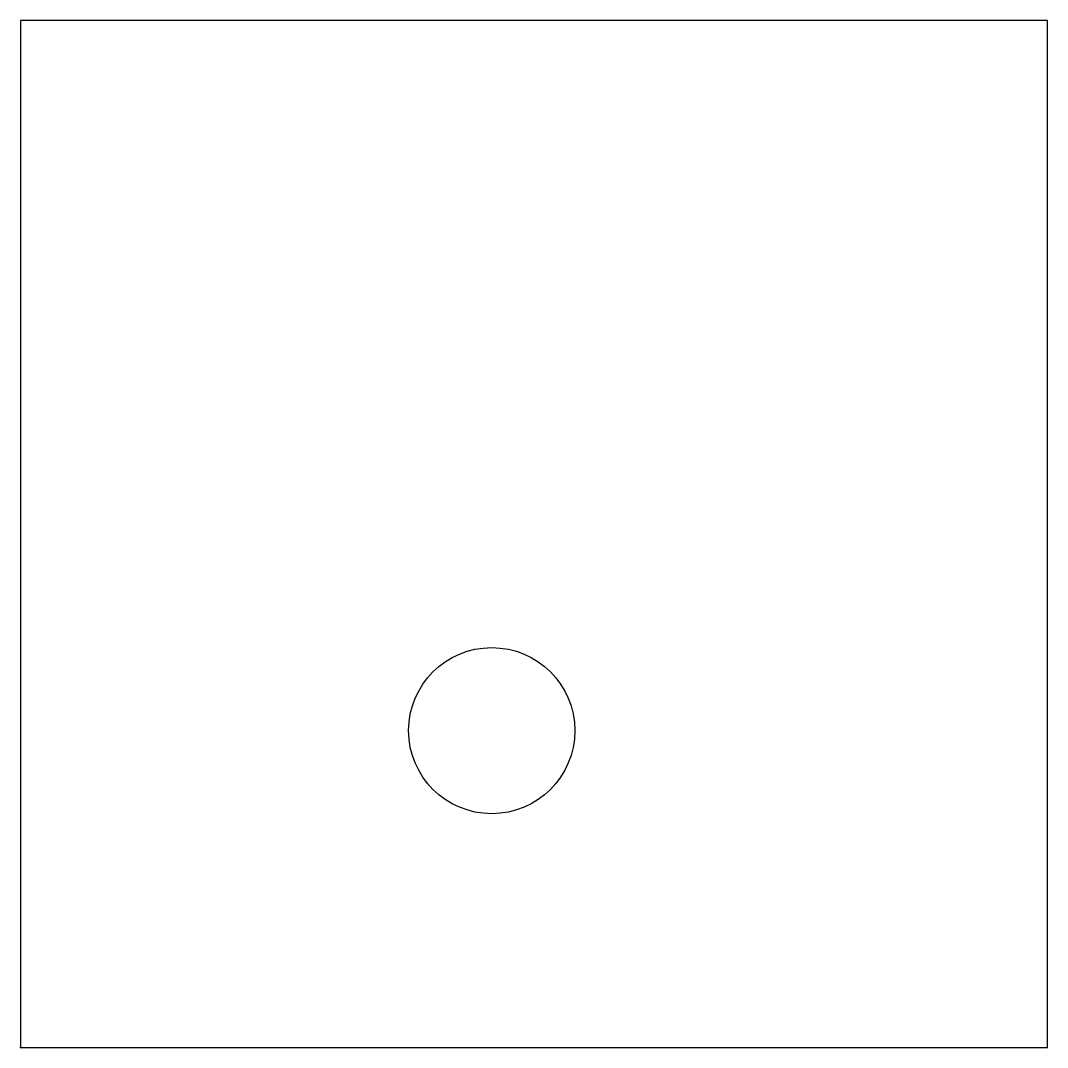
# Model space of a CAD drawing. Header units: inches. Extents: x 0 to 4.25, y 0 to 4.25.
import ezdxf

# ---------------------------------------------------------------- set-up
doc = ezdxf.new("R2010")
doc.units = ezdxf.units.IN
doc.header["$MEASUREMENT"] = 0
for name, color, linetype in [('back v5_Sketch1', 7, 'Continuous'), ('back v5_Sketch2', 7, 'Continuous'), ('back v5_Sketch3', 7, 'Continuous'), ('back v5_Sketch4', 7, 'Continuous'), ('back v5_Sketch5', 7, 'Continuous'), ('back v5_Sketch6', 7, 'Continuous'), ('back v5_Sketch7', 7, 'Continuous')]:
    doc.layers.add(name, color=color, linetype=linetype)

msp = doc.modelspace()

# ---------------------------------------------------------------- linework, layer by layer
at = {"layer": 'back v5_Sketch1'}
for p, q in [((0, 4.25), (0, 0)), ((4.25, 4.25), (0, 4.25)), ((4.25, 0), (4.25, 4.25)), ((0, 0), (4.25, 0))]:
    msp.add_line(p, q, dxfattribs=at)
msp.add_circle((1.95, 1.3111), 0.3438, dxfattribs=at)
msp.add_point((0, 0), dxfattribs=at)
at = {"layer": 'back v5_Sketch2'}
msp.add_point((0, 0), dxfattribs=at)
at = {"layer": 'back v5_Sketch3'}
msp.add_point((0, 0), dxfattribs=at)
at = {"layer": 'back v5_Sketch4'}
msp.add_point((0, 0), dxfattribs=at)
at = {"layer": 'back v5_Sketch5'}
msp.add_point((0, 0), dxfattribs=at)
at = {"layer": 'back v5_Sketch6'}
msp.add_point((0, 0), dxfattribs=at)
at = {"layer": 'back v5_Sketch7'}
msp.add_point((0, 0), dxfattribs=at)

doc.saveas('drawing.dxf')
